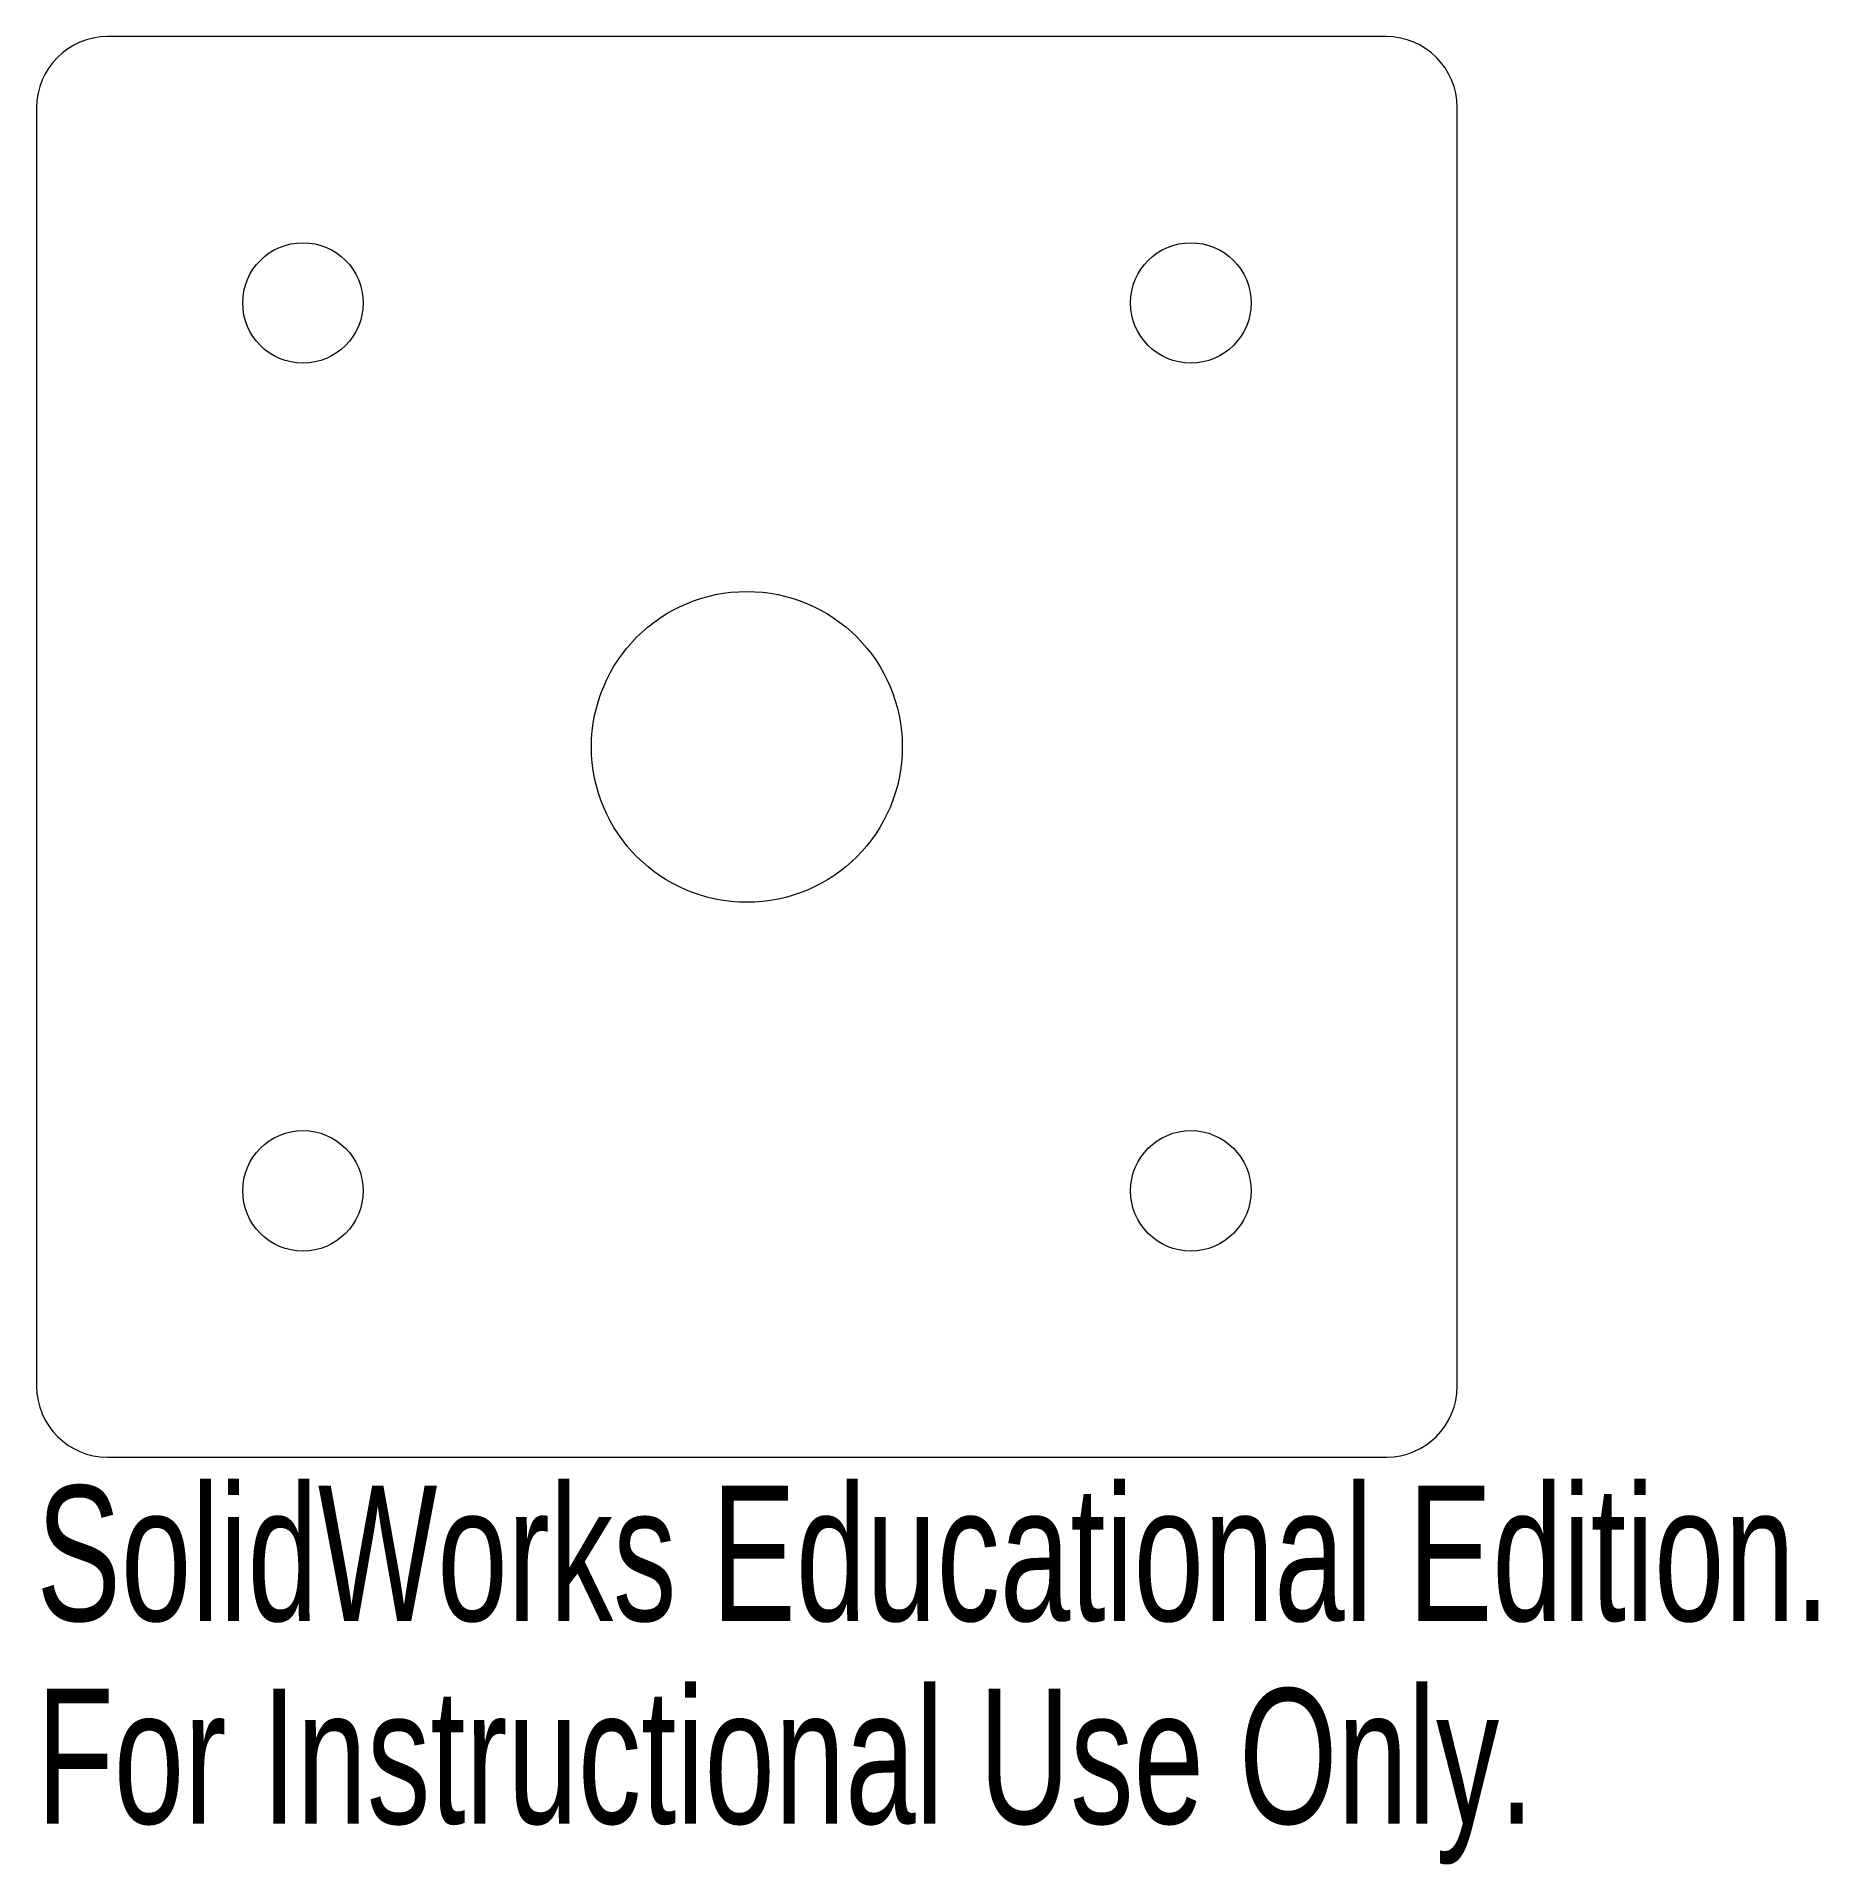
# Model space of a CAD drawing. Header units: inches. Extents: x -1 to 1.51, y -1.57 to 1.
import ezdxf

# ---------------------------------------------------------------- set-up
doc = ezdxf.new("R2010")
doc.units = ezdxf.units.IN
doc.header["$MEASUREMENT"] = 0
doc.styles.add('SLDTEXTSTYLE0', font='TXT', dxfattribs={"width": 0.7})

msp = doc.modelspace()

# ---------------------------------------------------------------- linework, layer by layer
at = {"color": 7, "linetype": 'Continuous', "lineweight": 15}
for p, q in [((0.9, 1), (-0.9, 1)), ((-1, 0.9), (-1, -0.9)), ((1, -0.9), (1, 0.9)), ((-0.9, -1), (0.9, -1))]:
    msp.add_line(p, q, dxfattribs=at)
for centre, radius in [((-0.625, 0.625), 0.0848), ((0.625, 0.625), 0.0848), ((0, 0), 0.2188), ((-0.625, -0.625), 0.0848), ((0.625, -0.625), 0.0848)]:
    msp.add_circle(centre, radius, dxfattribs=at)
for centre, start, end in [((-0.9, 0.9), 90, 180), ((0.9, 0.9), 0, 90), ((-0.9, -0.9), 180, 270), ((0.9, -0.9), 270, 0)]:
    msp.add_arc(centre, 0.1, start, end, dxfattribs=at)

# ---------------------------------------------------------------- texts
at = {"color": 7, "linetype": 'Continuous', "char_height": 0.1903, "attachment_point": 1, "style": 'SLDTEXTSTYLE0'}
for s, insert in [('SolidWorks Educational Edition.', (-1, -1.0401)), ('For Instructional Use Only.', (-1, -1.3256))]:
    msp.add_mtext(s, dxfattribs=dict(at, insert=insert))

doc.saveas('drawing.dxf')
